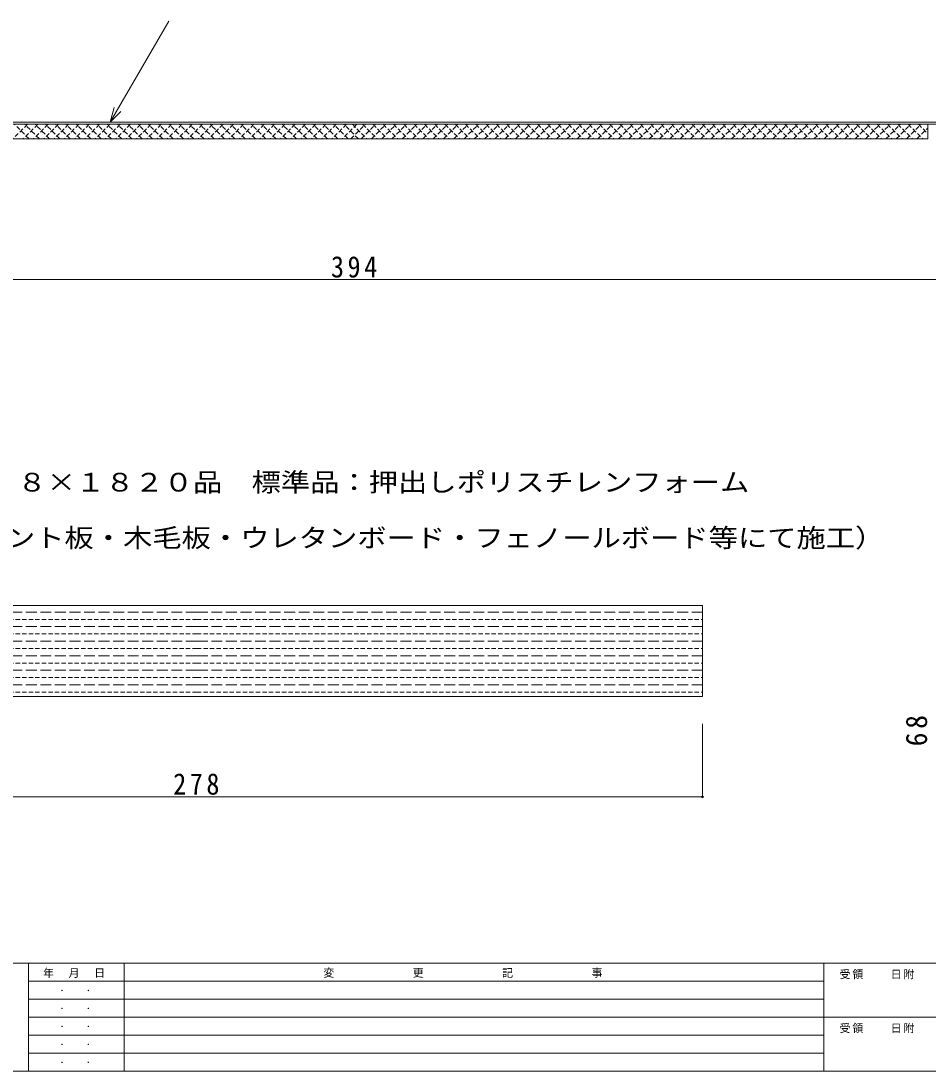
# Model space of a CAD drawing. Units: millimetres on the paper, enlarged 2 times, with parts at other scales. Extents: x -1134 to 2079, y -804 to 1495.
# Drawn here: x -823 to -325, y -804 to -227 of the extents above; entities that cross this region are included whole.
import ezdxf
from ezdxf.enums import TextEntityAlignment as Align

# ---------------------------------------------------------------- set-up
doc = ezdxf.new("R2010")
doc.units = ezdxf.units.MM
doc.header["$LTSCALE"] = 2
doc.header["$PDMODE"] = 32
doc.header["$PDSIZE"] = 1
doc.linetypes.add('DASHED1', pattern=[1.8, 1.2, -0.6])
doc.linetypes.add('DASHED3', pattern=[4, 3, -1])
doc.layers.add('0-0_00', color=4, linetype='Continuous', lineweight=9)
doc.styles.add('ＭＳ ゴシック', font='')
doc.styles.get('ＭＳ ゴシック').set_extended_font_data('MS Gothic')

msp = doc.modelspace()

# ---------------------------------------------------------------- linework, layer by layer
at = {"layer": '0-0_00', "color": 7, "lineweight": 18}
for p, q in [((-774.118, -282.743), (-742.028, -227.166)), ((-774.118, -282.743), (-771.974, -274.743)), ((-774.118, -282.743), (-768.262, -276.887)), ((-324.843, -283.943), (-324.843, -291.943)), ((-639.842, -291.943), (-954.843, -291.943)), ((-639.842, -291.943), (-324.843, -291.943)), ((-1031.891, -369.305), (-247.794, -369.305)), ((-1004.548, -548.368), (-726.548, -548.368)), ((-448.548, -548.368), (-726.548, -548.368)), ((-448.548, -598.368), (-448.548, -548.368)), ((-1004.548, -598.368), (-726.548, -598.368)), ((-448.548, -598.368), (-726.548, -598.368)), ((-448.548, -613.506), (-448.548, -653.506)), ((-1004.548, -653.506), (-448.548, -653.506))]:
    msp.add_line(p, q, dxfattribs=at)
at = {"layer": '0-0_00', "color": 3, "lineweight": 18}
for p, q in [((-964.306, -282.743), (-639.842, -282.743)), ((-315.379, -282.743), (-639.842, -282.743)), ((-964.306, -283.943), (-639.842, -283.943)), ((-315.379, -283.943), (-639.842, -283.943))]:
    msp.add_line(p, q, dxfattribs=at)
at = {"layer": '0-0_00', "linetype": 'DASHED1'}
for p, q in [((-819.631, -283.943), (-827.632, -291.943)), ((-818.775, -291.943), (-826.775, -283.943)), ((-813.975, -283.943), (-821.975, -291.943)), ((-813.118, -291.943), (-821.118, -283.943)), ((-808.318, -283.943), (-816.318, -291.943)), ((-807.461, -291.943), (-815.461, -283.943)), ((-802.661, -283.943), (-810.661, -291.943)), ((-801.804, -291.943), (-809.804, -283.943)), ((-797.004, -283.943), (-805.004, -291.943)), ((-796.148, -291.943), (-804.148, -283.943)), ((-791.347, -283.943), (-799.347, -291.943)), ((-790.491, -291.943), (-798.491, -283.943)), ((-785.69, -283.943), (-793.69, -291.943)), ((-784.834, -291.943), (-792.834, -283.943)), ((-780.033, -283.943), (-788.033, -291.943)), ((-779.177, -291.943), (-787.177, -283.943)), ((-774.377, -283.943), (-782.377, -291.943)), ((-773.52, -291.943), (-781.52, -283.943)), ((-768.72, -283.943), (-776.72, -291.943)), ((-767.863, -291.943), (-775.863, -283.943)), ((-763.063, -283.943), (-771.063, -291.943)), ((-762.207, -291.943), (-770.207, -283.943)), ((-757.406, -283.943), (-765.406, -291.943)), ((-756.55, -291.943), (-764.55, -283.943)), ((-751.749, -283.943), (-759.749, -291.943)), ((-750.893, -291.943), (-758.893, -283.943)), ((-746.092, -283.943), (-754.092, -291.943)), ((-745.236, -291.943), (-753.236, -283.943)), ((-740.435, -283.943), (-748.435, -291.943)), ((-739.579, -291.943), (-747.579, -283.943)), ((-734.779, -283.943), (-742.778, -291.943)), ((-733.922, -291.943), (-741.922, -283.943)), ((-729.122, -283.943), (-737.122, -291.943)), ((-728.266, -291.943), (-736.266, -283.943)), ((-723.465, -283.943), (-731.465, -291.943)), ((-722.609, -291.943), (-730.609, -283.943)), ((-717.808, -283.943), (-725.808, -291.943)), ((-716.952, -291.943), (-724.952, -283.943)), ((-712.151, -283.943), (-720.151, -291.943)), ((-711.295, -291.943), (-719.295, -283.943)), ((-706.494, -283.943), (-714.494, -291.943)), ((-705.638, -291.943), (-713.638, -283.943)), ((-700.837, -283.943), (-708.837, -291.943)), ((-699.981, -291.943), (-707.981, -283.943)), ((-695.18, -283.943), (-703.18, -291.943)), ((-694.325, -291.943), (-702.325, -283.943)), ((-689.523, -283.943), (-697.523, -291.943)), ((-688.668, -291.943), (-696.668, -283.943)), ((-683.867, -283.943), (-691.867, -291.943)), ((-683.011, -291.943), (-691.011, -283.943)), ((-678.21, -283.943), (-686.21, -291.943)), ((-677.354, -291.943), (-685.354, -283.943)), ((-672.553, -283.943), (-680.553, -291.943)), ((-671.697, -291.943), (-679.697, -283.943)), ((-666.896, -283.943), (-674.896, -291.943)), ((-666.04, -291.943), (-674.04, -283.943)), ((-661.239, -283.943), (-669.239, -291.943)), ((-660.384, -291.943), (-668.384, -283.943)), ((-655.582, -283.943), (-663.582, -291.943)), ((-654.727, -291.943), (-662.727, -283.943)), ((-649.925, -283.943), (-657.925, -291.943)), ((-649.07, -291.943), (-657.07, -283.943)), ((-644.269, -283.943), (-652.268, -291.943)), ((-643.413, -291.943), (-651.413, -283.943)), ((-638.612, -283.943), (-646.612, -291.943)), ((-637.756, -291.943), (-645.756, -283.943)), ((-641.929, -291.943), (-633.929, -283.943)), ((-641.073, -283.943), (-633.073, -291.943)), ((-636.272, -291.943), (-628.272, -283.943)), ((-635.416, -283.943), (-627.416, -291.943)), ((-630.615, -291.943), (-622.615, -283.943)), ((-629.759, -283.943), (-621.76, -291.943)), ((-624.958, -291.943), (-616.958, -283.943)), ((-624.103, -283.943), (-616.103, -291.943)), ((-619.301, -291.943), (-611.301, -283.943)), ((-618.446, -283.943), (-610.446, -291.943)), ((-613.645, -291.943), (-605.645, -283.943)), ((-612.789, -283.943), (-604.789, -291.943)), ((-607.988, -291.943), (-599.988, -283.943)), ((-607.132, -283.943), (-599.132, -291.943)), ((-602.331, -291.943), (-594.331, -283.943)), ((-601.475, -283.943), (-593.475, -291.943)), ((-596.674, -291.943), (-588.674, -283.943)), ((-595.818, -283.943), (-587.818, -291.943)), ((-591.017, -291.943), (-583.017, -283.943)), ((-590.161, -283.943), (-582.161, -291.943)), ((-585.36, -291.943), (-577.36, -283.943)), ((-584.505, -283.943), (-576.505, -291.943)), ((-579.704, -291.943), (-571.704, -283.943)), ((-578.848, -283.943), (-570.848, -291.943)), ((-574.047, -291.943), (-566.047, -283.943)), ((-573.191, -283.943), (-565.191, -291.943)), ((-568.39, -291.943), (-560.39, -283.943)), ((-567.534, -283.943), (-559.534, -291.943)), ((-562.733, -291.943), (-554.733, -283.943)), ((-561.877, -283.943), (-553.877, -291.943)), ((-557.076, -291.943), (-549.076, -283.943)), ((-556.22, -283.943), (-548.22, -291.943)), ((-551.419, -291.943), (-543.419, -283.943)), ((-550.563, -283.943), (-542.563, -291.943)), ((-545.763, -291.943), (-537.763, -283.943)), ((-544.906, -283.943), (-536.906, -291.943)), ((-540.106, -291.943), (-532.106, -283.943)), ((-539.25, -283.943), (-531.25, -291.943)), ((-534.449, -291.943), (-526.449, -283.943)), ((-533.593, -283.943), (-525.593, -291.943)), ((-528.792, -291.943), (-520.792, -283.943)), ((-527.936, -283.943), (-519.936, -291.943)), ((-523.135, -291.943), (-515.135, -283.943)), ((-522.279, -283.943), (-514.279, -291.943)), ((-517.478, -291.943), (-509.478, -283.943)), ((-516.622, -283.943), (-508.622, -291.943)), ((-511.822, -291.943), (-503.822, -283.943)), ((-510.965, -283.943), (-502.965, -291.943)), ((-506.165, -291.943), (-498.165, -283.943)), ((-505.308, -283.943), (-497.308, -291.943)), ((-500.508, -291.943), (-492.508, -283.943)), ((-499.651, -283.943), (-491.651, -291.943)), ((-494.851, -291.943), (-486.851, -283.943)), ((-493.995, -283.943), (-485.995, -291.943)), ((-489.194, -291.943), (-481.194, -283.943)), ((-488.338, -283.943), (-480.338, -291.943)), ((-483.537, -291.943), (-475.537, -283.943)), ((-482.681, -283.943), (-474.681, -291.943)), ((-477.88, -291.943), (-469.881, -283.943)), ((-477.024, -283.943), (-469.024, -291.943)), ((-472.224, -291.943), (-464.224, -283.943)), ((-471.367, -283.943), (-463.367, -291.943)), ((-466.567, -291.943), (-458.567, -283.943)), ((-465.71, -283.943), (-457.71, -291.943)), ((-460.91, -291.943), (-452.91, -283.943)), ((-460.053, -283.943), (-452.053, -291.943)), ((-455.253, -291.943), (-447.253, -283.943)), ((-454.396, -283.943), (-446.397, -291.943)), ((-449.596, -291.943), (-441.596, -283.943)), ((-448.74, -283.943), (-440.74, -291.943)), ((-443.939, -291.943), (-435.939, -283.943)), ((-443.083, -283.943), (-435.083, -291.943)), ((-438.283, -291.943), (-430.283, -283.943)), ((-437.426, -283.943), (-429.426, -291.943)), ((-432.626, -291.943), (-424.626, -283.943)), ((-431.769, -283.943), (-423.769, -291.943)), ((-426.969, -291.943), (-418.969, -283.943)), ((-426.112, -283.943), (-418.112, -291.943)), ((-421.312, -291.943), (-413.312, -283.943)), ((-420.455, -283.943), (-412.455, -291.943)), ((-415.655, -291.943), (-407.655, -283.943)), ((-414.798, -283.943), (-406.798, -291.943)), ((-409.998, -291.943), (-401.998, -283.943)), ((-409.141, -283.943), (-401.142, -291.943)), ((-404.341, -291.943), (-396.342, -283.943)), ((-403.485, -283.943), (-395.485, -291.943)), ((-398.685, -291.943), (-390.685, -283.943)), ((-397.828, -283.943), (-389.828, -291.943)), ((-393.028, -291.943), (-385.028, -283.943)), ((-392.171, -283.943), (-384.171, -291.943)), ((-387.371, -291.943), (-379.371, -283.943)), ((-386.514, -283.943), (-378.514, -291.943)), ((-381.714, -291.943), (-373.714, -283.943)), ((-380.857, -283.943), (-372.857, -291.943)), ((-376.057, -291.943), (-368.057, -283.943)), ((-375.2, -283.943), (-367.2, -291.943)), ((-370.4, -291.943), (-362.4, -283.943)), ((-369.543, -283.943), (-361.543, -291.943)), ((-364.743, -291.943), (-356.743, -283.943)), ((-363.887, -283.943), (-355.887, -291.943)), ((-359.087, -291.943), (-351.087, -283.943)), ((-358.23, -283.943), (-350.23, -291.943)), ((-353.43, -291.943), (-345.43, -283.943)), ((-352.573, -283.943), (-344.573, -291.943)), ((-347.773, -291.943), (-339.773, -283.943)), ((-346.916, -283.943), (-338.916, -291.943)), ((-342.116, -291.943), (-334.116, -283.943)), ((-341.259, -283.943), (-333.259, -291.943)), ((-336.459, -291.943), (-328.459, -283.943)), ((-335.602, -283.943), (-327.602, -291.943)), ((-330.802, -291.943), (-324.843, -285.984)), ((-329.945, -283.943), (-324.843, -289.046)), ((-726.548, -555.996), (-1004.548, -555.996)), ((-726.548, -555.996), (-448.548, -555.996)), ((-726.548, -563.996), (-1004.548, -563.996)), ((-726.548, -563.996), (-448.548, -563.996)), ((-726.548, -571.997), (-1004.548, -571.997)), ((-726.548, -571.997), (-448.548, -571.997)), ((-726.548, -579.997), (-1004.548, -579.997)), ((-726.548, -579.997), (-448.548, -579.997)), ((-726.548, -587.997), (-1004.548, -587.997)), ((-726.548, -587.997), (-448.548, -587.997)), ((-726.548, -595.997), (-1004.548, -595.997)), ((-726.548, -595.997), (-448.548, -595.997))]:
    msp.add_line(p, q, dxfattribs=at)
at = {"layer": '0-0_00', "linetype": 'DASHED3'}
for p, q in [((-726.548, -551.996), (-1004.548, -551.996)), ((-726.548, -551.996), (-448.548, -551.996)), ((-726.548, -559.996), (-1004.548, -559.996)), ((-726.548, -559.996), (-448.548, -559.996)), ((-726.548, -567.997), (-1004.548, -567.997)), ((-726.548, -567.997), (-448.548, -567.997)), ((-726.548, -575.997), (-1004.548, -575.997)), ((-726.548, -575.997), (-448.548, -575.997)), ((-726.548, -583.997), (-1004.548, -583.997)), ((-726.548, -583.997), (-448.548, -583.997)), ((-726.548, -591.997), (-1004.548, -591.997)), ((-726.548, -591.997), (-448.548, -591.997))]:
    msp.add_line(p, q, dxfattribs=at)
at = {"layer": '0-0_00', "color": 2, "lineweight": 18}
for p, q in [((442.773, -744.96), (-1134.116, -744.96)), ((-819.114, -744.96), (-819.114, -804.219)), ((-766.451, -744.96), (-766.451, -804.219)), ((-381.979, -744.96), (-381.979, -804.219)), ((-381.979, -754.837), (-819.114, -754.837)), ((-381.979, -764.713), (-819.114, -764.713)), ((-819.114, -774.589), (442.773, -774.589)), ((-381.979, -784.466), (-819.114, -784.466)), ((-381.979, -794.343), (-819.114, -794.343)), ((-1134.116, -804.219), (442.773, -804.219))]:
    msp.add_line(p, q, dxfattribs=at)
at = {"layer": '0-0_00', "color": 3}
msp.add_point((-448.548, -653.506), dxfattribs=at)

# ---------------------------------------------------------------- texts
at = {"layer": '0-0_00', "color": 6, "style": 'ＭＳ ゴシック', "width": 1.15}
for s, p in [('バックアップ材\u3000２５×２７８×１８２０品\u3000標準品：押出しポリスチレンフォーム', (-1034.342, -488.841)), ('（耐火仕様等の場合、硬質木片セメント板・木毛板・ウレタンボード・フェノールボード等にて施工）', (-1088.996, -519.416))]:
    msp.add_text(s, height=10.26, dxfattribs=at).set_placement(p, align=Align.BOTTOM_LEFT)
at = {"layer": '0-0_00', "color": 6, "char_height": 11.73, "attachment_point": 7, "style": 'ＭＳ ゴシック'}
for s, insert in [('\\T1.27;\\W0.9;394', (-652.842, -368.305)), ('\\T1.27;\\W0.9;278', (-739.548, -652.506))]:
    msp.add_mtext(s, dxfattribs=dict(at, insert=insert))
at = {"layer": '0-0_00', "color": 6, "insert": (-325.005, -625.798), "char_height": 11.73, "attachment_point": 7, "rotation": 90, "style": 'ＭＳ ゴシック'}
msp.add_mtext('\\T1.27;\\W0.95;68', dxfattribs=at)
at = {"layer": '0-0_00', "color": 7, "char_height": 4.399, "attachment_point": 7, "style": 'ＭＳ ゴシック'}
for s, insert in [('\\T1.17;年\u3000月\u3000日', (-811.067, -753.065)), ('\\T1.17;変\u3000\u3000\u3000\u3000\u3000\u3000更\u3000\u3000\u3000\u3000\u3000\u3000記\u3000\u3000\u3000\u3000\u3000\u3000事', (-657.017, -753)), ('\\T1.17;受領\u3000\u3000日附', (-373.283, -753.799)), ('\\T1.27;\\W0.95;.\\~\u3000.\u3000\\~', (-802.095, -760.384)), ('\\T1.27;\\W0.95;.\\~\u3000.\u3000\\~', (-802.095, -770.26)), ('\\T1.17;受領\u3000\u3000日附', (-373.283, -783.429)), ('\\T1.27;\\W0.95;.\\~\u3000.\u3000\\~', (-802.095, -780.137)), ('\\T1.27;\\W0.95;.\\~\u3000.\u3000\\~', (-802.095, -790.014)), ('\\T1.27;\\W0.95;.\\~\u3000.\u3000\\~', (-802.095, -799.89))]:
    msp.add_mtext(s, dxfattribs=dict(at, insert=insert))

doc.saveas('drawing.dxf')
